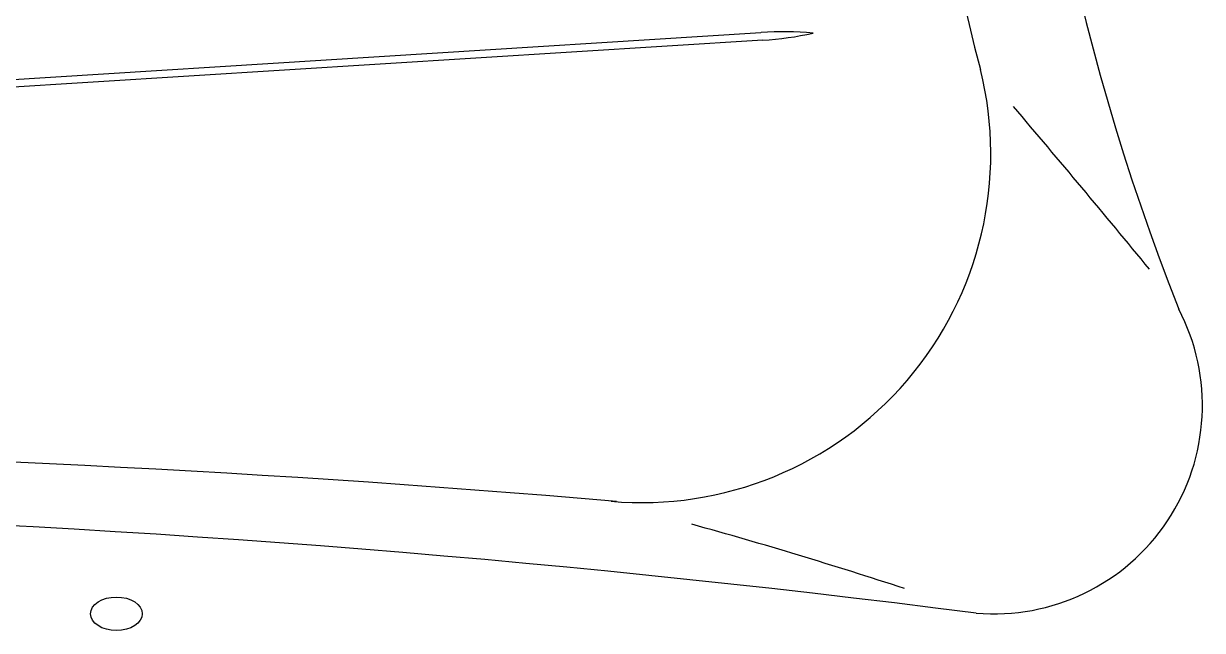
# Model space of a CAD drawing. Extents: x 398 to 508, y 628 to 778.
# Drawn here: x 469.29 to 480.69, y 676.5 to 682.37 of the extents above; entities that cross this region are included whole.
import ezdxf

# ---------------------------------------------------------------- set-up
doc = ezdxf.new("R2010")
doc.units = 0
doc.header["$MEASUREMENT"] = 0
doc.layers.add('1', color=4, linetype='Continuous')

# ---------------------------------------------------------------- blocks, each defined once
blk = doc.blocks.new('2013GLEAM')
at = {"layer": '1', "color": 3, "linetype": 'Continuous'}
for p, q in [((68.321, 38.196), (78.341, 38.826)), ((78.358, 38.753), (68.397, 38.126))]:
    blk.add_line(p, q, dxfattribs=at)
for centre, radius, start, end in [((103.182, 44.383), 22.372, 158.3814, 201.5967), ((78.556, 35.397), 3.436, 85.1789, 93.5809), ((78.162, 41.945), 3.199, 273.5152, 282.3272), ((-14.181, -42.531), 124.583, 39.39381, 40.33753), ((80.592, 35.216), 2.017, 265.1586, 27.5296), ((64.418, -91.413), 125.642, 82.68181, 94.30311), ((65.138, -11.057), 46.832, 71.8458, 74.4745)]:
    blk.add_arc(centre, radius, start, end, dxfattribs=at)
at = {"layer": '1', "color": 2, "linetype": 'Continuous'}
for centre, radius, start, end in [((102.974, 44.364), 23.271, 159.541, 194.6782), ((77.187, 37.652), 3.376, 264.9862, 13.9704), ((65.246, -100.062), 134.856, 85.0234, 94.36159)]:
    blk.add_arc(centre, radius, start, end, dxfattribs=at)
at = {"layer": '1', "color": 2}
blk.add_ellipse((72.109, 33.2), major_axis=(-0.25, 0), ratio=0.649149, dxfattribs=at)

msp = doc.modelspace()

# ---------------------------------------------------------------- block references
at = {"layer": '1'}
msp.add_blockref('2013GLEAM', (398.077, 643.46), dxfattribs=at)

doc.saveas('drawing.dxf')
